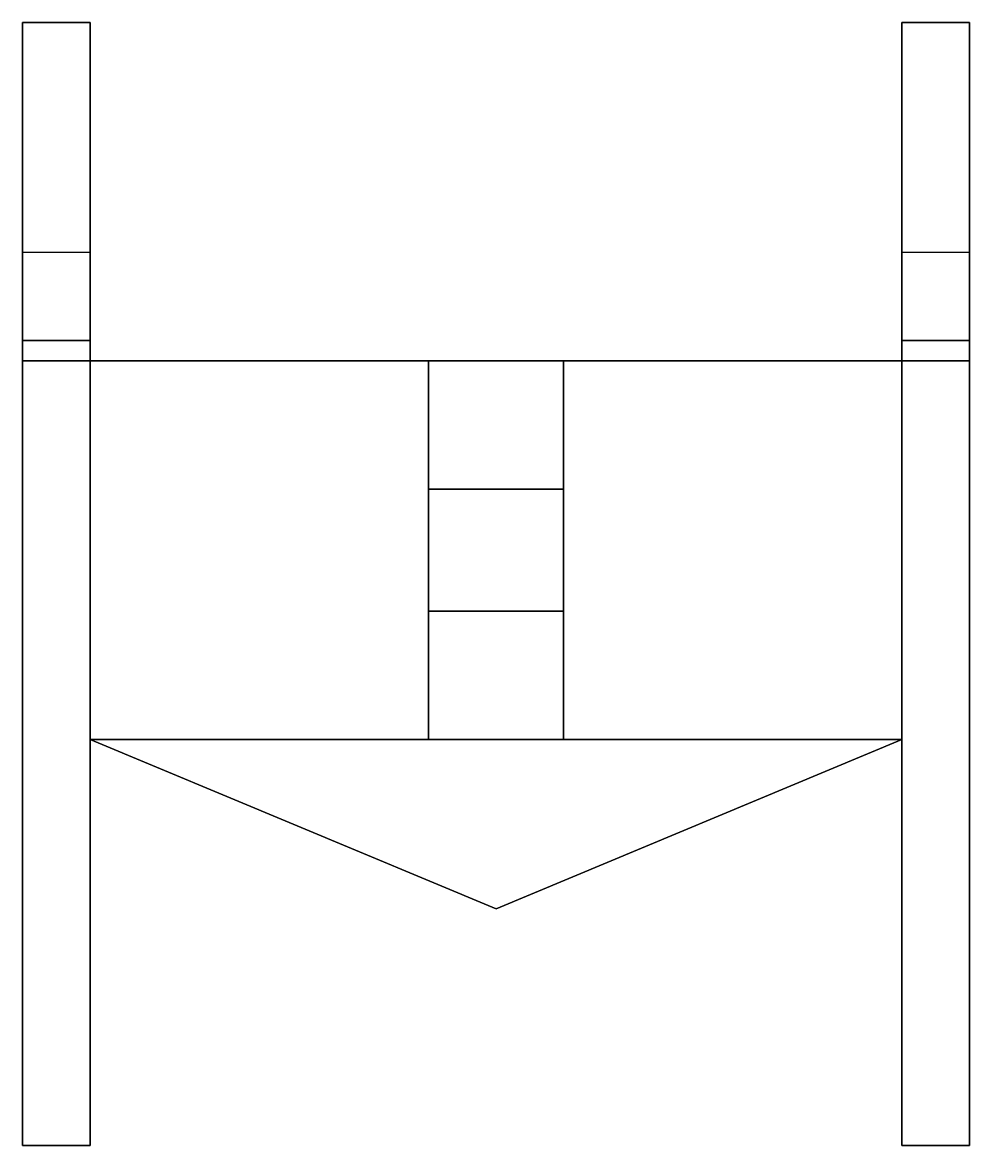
# Model space of a CAD drawing. Extents: x -0.7 to 0.7, y -1.6 to 0.06.
import ezdxf

# ---------------------------------------------------------------- set-up
doc = ezdxf.new("R2010")
doc.units = 0
doc.layers.add('SPADE', color=1, linetype='CONTINUOUS')

msp = doc.modelspace()

# ---------------------------------------------------------------- linework, layer by layer
at = {"layer": 'SPADE'}
for points in [[(-0.6, 0.06, 0.05), (-0.6, 0.06, -0.05), (-0.7, 0.06, -0.05), (-0.7, 0.06, 0.05)], [(-0.7, 0.06, -0.05), (-0.7, -1.6, -0.05), (-0.7, -1.6, 0.05), (-0.7, 0.06, 0.05)], [(-0.6, 0.06, -0.05), (-0.6, -1.6, -0.05), (-0.7, -1.6, -0.05), (-0.7, 0.06, -0.05)], [(-0.7, 0.06, 0.05), (-0.7, -1.6, 0.05), (-0.6, -1.6, 0.05), (-0.6, 0.06, 0.05)], [(-0.6, -1.6, 0.05), (-0.6, -1.6, -0.05), (-0.6, 0.06, -0.05), (-0.6, 0.06, 0.05)], [(0.7, 0.06, -0.05), (0.7, -1.6, -0.05), (0.6, -1.6, -0.05), (0.6, 0.06, -0.05)], [(0.7, 0.06, 0.05), (0.7, 0.06, -0.05), (0.6, 0.06, -0.05), (0.6, 0.06, 0.05)], [(0.6, 0.06, -0.05), (0.6, -1.6, -0.05), (0.6, -1.6, 0.05), (0.6, 0.06, 0.05)], [(0.6, 0.06, 0.05), (0.6, -1.6, 0.05), (0.7, -1.6, 0.05), (0.7, 0.06, 0.05)], [(0.7, -1.6, 0.05), (0.7, -1.6, -0.05), (0.7, 0.06, -0.05), (0.7, 0.06, 0.05)], [(-0.7, -0.28, 0.05), (-0.7, -0.44, 0.05), (-0.7, -0.44, 0.15), (-0.7, -0.41, 0.15)], [(-0.6, -0.41, 0.15), (-0.6, -0.28, 0.05), (-0.7, -0.28, 0.05), (-0.7, -0.41, 0.15)], [(-0.6, -0.44, 0.15), (-0.6, -0.44, 0.05), (-0.6, -0.28, 0.05), (-0.6, -0.41, 0.15)], [(0.6, -0.28, 0.05), (0.6, -0.44, 0.05), (0.6, -0.44, 0.15), (0.6, -0.41, 0.15)], [(0.7, -0.41, 0.15), (0.7, -0.28, 0.05), (0.6, -0.28, 0.05), (0.6, -0.41, 0.15)], [(0.7, -0.44, 0.15), (0.7, -0.44, 0.05), (0.7, -0.28, 0.05), (0.7, -0.41, 0.15)], [(-0.7, -0.41, 0.15), (-0.7, -0.44, 0.15), (-0.6, -0.44, 0.15), (-0.6, -0.41, 0.15)], [(0.6, -0.41, 0.15), (0.6, -0.44, 0.15), (0.7, -0.44, 0.15), (0.7, -0.41, 0.15)], [(-0.7, -0.44, 0.05), (-0.7, -0.44, 0.24), (0.7, -0.44, 0.24), (0.7, -0.44, 0.05)], [(0.7, -0.44, 0.05), (0.7, -0.44, 0.24), (-0.7, -0.44, 0.24), (-0.7, -0.44, 0.05)], [(-0.7, -1, 0.05), (-0.7, -1, 0.24), (-0.7, -0.44, 0.24), (-0.7, -0.44, 0.05)], [(-0.7, -0.44, 0.05), (-0.7, -0.44, 0.24), (-0.7, -1, 0.24), (-0.7, -1, 0.05)], [(-0.6, -0.44, 0.05), (-0.6, -1, 0.05), (-0.1, -1, 0.05), (-0.1, -0.44, 0.05)], [(-0.1, -0.44, 0.05), (-0.1, -1, 0.05), (-0.6, -1, 0.05), (-0.6, -0.44, 0.05)], [(0.1, -0.44, 0.05), (0.1, -0.63, 0.05), (-0.1, -0.63, 0.05), (-0.1, -0.44, 0.05)], [(-0.1, -0.44, 0.05), (-0.1, -0.63, 0.05), (0.1, -0.63, 0.05), (0.1, -0.44, 0.05)], [(0.1, -0.44, 0.05), (0.1, -1, 0.05), (0.6, -1, 0.05), (0.6, -0.44, 0.05)], [(0.6, -0.44, 0.05), (0.6, -1, 0.05), (0.1, -1, 0.05), (0.1, -0.44, 0.05)], [(0.7, -0.44, 0.05), (0.7, -0.44, 0.24), (0.7, -1, 0.24), (0.7, -1, 0.05)], [(0.7, -1, 0.05), (0.7, -1, 0.24), (0.7, -0.44, 0.24), (0.7, -0.44, 0.05)], [(-0.1, -0.81, 0.05), (-0.1, -1, 0.05), (0.1, -1, 0.05), (0.1, -0.81, 0.05)], [(0.1, -0.81, 0.05), (0.1, -1, 0.05), (-0.1, -1, 0.05), (-0.1, -0.81, 0.05)], [(-0.6, -1, 0.05), (0, -1.25, 0.05), (0, -1.25, 0.05), (0.6, -1, 0.05)], [(0.6, -1, 0.05), (0, -1.25, 0.05), (0, -1.25, 0.05), (-0.6, -1, 0.05)], [(-0.7, -1.6, 0.05), (-0.7, -1.6, -0.05), (-0.6, -1.6, -0.05), (-0.6, -1.6, 0.05)], [(0.6, -1.6, 0.05), (0.6, -1.6, -0.05), (0.7, -1.6, -0.05), (0.7, -1.6, 0.05)]]:
    msp.add_3dface(points, dxfattribs=at)

doc.saveas('drawing.dxf')
